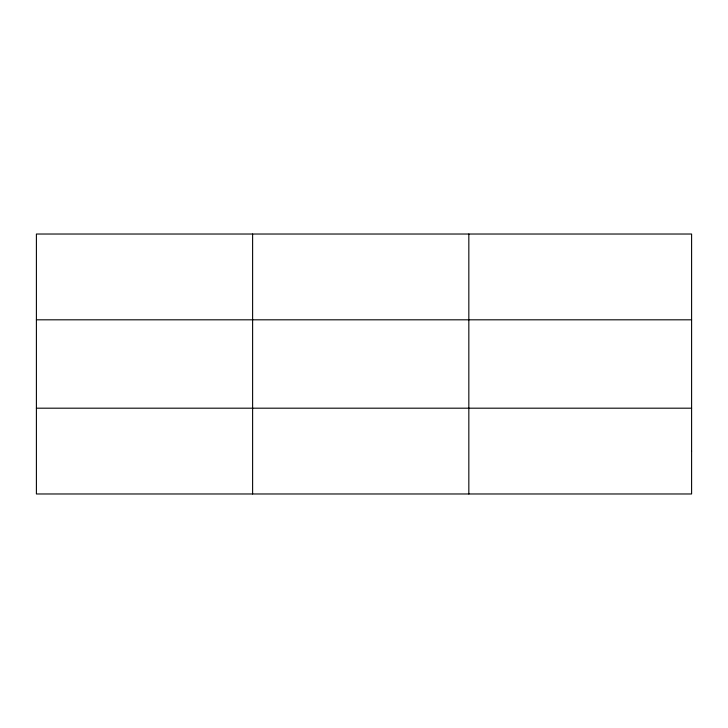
<?xml version="1.0" encoding="UTF-8"?>
<svg xmlns="http://www.w3.org/2000/svg" width="728" height="728" viewBox="0 0 728 728"><rect width="100%" height="100%" fill="white"/><g stroke="black" fill="none" stroke-linecap="round" stroke-linejoin="round"><path stroke-width="1.09" d="M252.616 234.025L252.616 493.975M468.832 234.025L468.832 493.975M36.4 319.81L691.6 319.81M36.4 408.19L691.6 408.19M691.6 451.087L691.6 493.975L36.4 493.975L36.4 234.025L691.6 234.025L691.6 451.087"/></g></svg>
